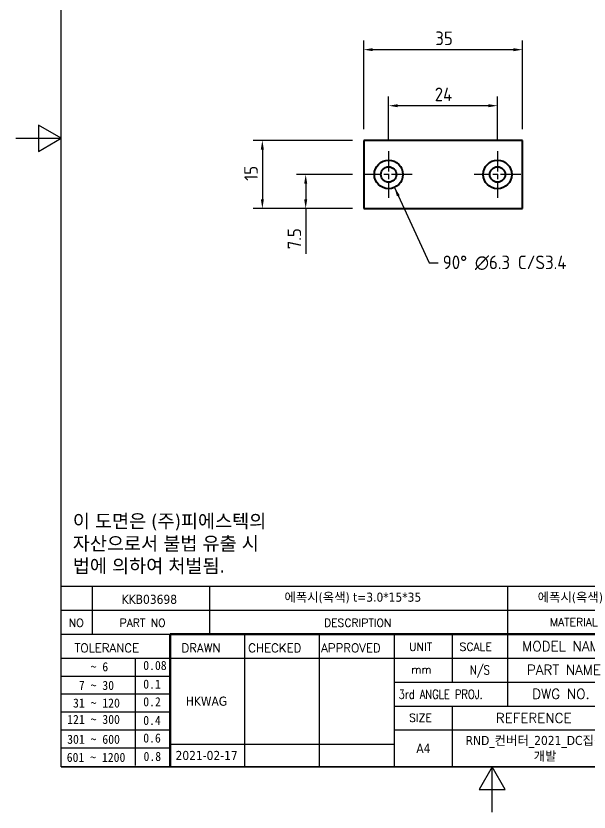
# Model space of a CAD drawing. Header units: millimetres. Extents: x 0 to 210, y 0 to 297.
# Drawn here: x 0 to 126.4, y 0 to 175.5 of the extents above; entities that cross this region are included whole.
import ezdxf
from ezdxf.enums import TextEntityAlignment as Align

# ---------------------------------------------------------------- set-up
doc = ezdxf.new("R2010")
doc.units = ezdxf.units.MM
doc.linetypes.add('CHAIN', pattern=[0.35429999999999995, 0.2362, -0.0295, 0.0591, -0.0295])
doc.layers.get('0').update_dxf_attribs({"color": 3, "lineweight": 25})
for name, color, linetype, lineweight in [('가시적인 것(ISO)', 3, 'Continuous', 40), ('경계(ISO)', 7, 'Continuous', 25), ('기호(ISO)', 5, 'Continuous', 25), ('제목(ISO)', 5, 'Continuous', 50), ('중심 표식(ISO)', 1, 'Continuous', 25), ('치수(ISO)', 2, 'Continuous', 25), ('해치(ISO)', 7, 'Continuous', 18)]:
    doc.layers.add(name, color=color, linetype=linetype, lineweight=lineweight)
doc.styles.add('HAN_291', font='')
doc.styles.add('HAN_370', font='', dxfattribs={"width": 2})
doc.styles.add('RC_284', font='ROMANC.shx')
doc.styles.add('RC_287', font='ROMANC.shx')
doc.styles.add('RC_292', font='ROMANC.shx')
doc.styles.add('ROMANT_294', font='romant.shx')
doc.styles.add('문자 텍스트_PSTEK_POSCO', font='isocp.shx')
doc.styles.add('치수 텍스트_PSTEK_POSCO', font='isocp.shx')
doc.styles.add('텍스트 스타일198', font='tahoma.ttf')
doc.styles.add('텍스트 스타일333', font='ROMANC.shx', dxfattribs={"width": 0.800000011920929})
doc.styles.get('HAN_291').set_extended_font_data('GulimChe')
doc.styles.get('HAN_370').set_extended_font_data('GulimChe')
doc.dimstyles.new('치수_PSTEK_POSCO', dxfattribs={"dimtxt": 3, "dimasz": 2, "dimexe": 2, "dimexo": 2.5, "dimgap": 1, "dimtad": 1, "dimrnd": 1e-08, "dimdsep": 46, "dimtxsty": '치수 텍스트_PSTEK_POSCO', "dimcen": 0.09, "dimdle": 10, "dimclrd": 7, "dimclre": 7, "dimclrt": 2, "dimadec": 1, "dimazin": 2, "dimtfac": 1, "dimtmove": 0, "dimatfit": 3, "dimfxl": 0, "dimtolj": 1, "dimlwd": -1, "dimlwe": -1, "dimarcsym": 0})
doc.dimstyles.new('치수_PSTEK_POSCO$7', dxfattribs={"dimtxt": 3, "dimasz": 2, "dimexe": 2, "dimexo": 2.5, "dimgap": 1, "dimtad": 1, "dimrnd": 1e-08, "dimdsep": 46, "dimtxsty": '치수 텍스트_PSTEK_POSCO', "dimcen": 0.09, "dimdle": 10, "dimclrd": 7, "dimclre": 7, "dimclrt": 2, "dimadec": 1, "dimazin": 2, "dimtfac": 1, "dimtmove": 0, "dimatfit": 3, "dimfxl": 0, "dimtolj": 1, "dimlwd": -1, "dimlwe": -1, "dimarcsym": 0})

# ---------------------------------------------------------------- blocks, each defined once
blk = doc.blocks.new('경계 Default Border')
at = {"layer": '경계(ISO)', "flags": 128}
for points in [[(10, 10), (10, 287.0000076293945), (200, 287.0000076293945), (200, 10), (10, 10)], [(0, 148.5000038146973), (10, 148.5000038146973), (5, 151.3867473602295), (5, 145.6132507324219), (10, 148.5000038146973)], [(105, 0), (105, 10), (102.1132469177246, 5), (107.8867530822754, 5), (105, 10)]]:
    blk.add_lwpolyline(points, dxfattribs=at)
blk = doc.blocks.new('제목 블록 PSTEK')
for color, points in [(252, [(317.2195697678507, 17.0593801673321), (322.0326348870767, 21.62682475217465), (322.2781991042243, 21.94392121864296), (317.0471853425802, 16.97985676345368), (318.7512090904202, 16.1899260703855), (316.0018030350395, 12.71868385740789), (316.3356552234328, 13.00206718743325), (318.9235935156908, 16.2694494742633)]), (5, [(321.6183518841322, 17.4193704504104), (319.5281351041078, 18.24969419629727), (322.4505835294948, 22.02344462252142), (317.2195697678507, 17.0593801673321), (318.9235935156908, 16.2694494742633), (316.1741874603099, 12.79820726128571)]), (1, [(324.4839107253602, 19.60711530335299), (325.2419748254881, 19.60711530335299), (325.2419748254881, 20.25857663940324), (321.2266040451076, 20.25857663940324), (321.2266040451076, 19.60711530335299), (321.9846681452406, 19.60711530335299), (321.9846681452406, 15.3430047401139), (324.4839107253602, 15.3430047401139)]), (252, [(321.9846681452406, 19.60711530335299), (321.4042753185749, 19.60711530335299), (321.4042753185749, 19.45905590879572), (321.9846681452406, 19.45905590879572)]), (252, [(324.6615819988275, 19.45905590879572), (325.4196460989604, 19.45905590879572), (325.4196460989604, 20.11051724484596), (325.2419748254881, 20.11051724484596), (325.2419748254881, 19.60711530335299), (324.4839107253602, 19.60711530335299), (324.4839107253602, 15.3430047401139), (322.1623394187076, 15.3430047401139), (322.1623394187076, 15.19494534555726), (324.6615819988275, 15.19494534555726)]), (1, [(329.2277337269622, 20.25857663940324), (325.65654113025, 20.25857663940324), (325.65654113025, 15.3430047401139), (329.3580259941756, 15.3430047401139), (329.3580259941756, 15.9944660761648), (328.1137701654877, 15.9944660761648), (328.1137701654877, 17.56360607323003), (329.2277337269622, 17.56360607323003), (329.2277337269622, 18.25543873810179), (328.1137701654877, 18.25543873810179), (328.1137701654877, 19.60711530335299), (329.2277337269622, 19.60711530335299)]), (252, [(328.2914414389548, 19.45905590879572), (329.4054050004294, 19.45905590879572), (329.4054050004294, 20.11051724484596), (329.2277337269622, 20.11051724484596), (329.2277337269622, 19.60711530335299), (328.1137701654877, 19.60711530335299), (328.1137701654877, 18.25543873810179), (328.2914414389548, 18.25543873810179)]), (1, [(332.3312149849806, 20.25857663940324), (329.8592894925411, 20.25857663940324), (329.8592894925411, 15.3430047401139), (332.3312149849806, 15.3430047401139), (332.3312149849806, 17.4318630164523), (333.0701931098801, 15.3430047401139), (335.4855464857051, 15.3430047401139), (334.2514536401189, 19.30614745124769), (335.4379594596742, 20.25857663940324), (334.3071782107978, 20.25857663940324), (332.3312149849806, 18.99741471888304)]), (252, [(332.5088862584528, 20.1105172448466), (332.3312149849806, 20.1105172448466), (332.3312149849806, 18.99741471888368), (332.5088862584528, 19.11081371413894)]), (252, [(335.6156307331414, 20.11051724484596), (335.2535118015555, 20.11051724484596), (334.2514536401189, 19.30614745124769), (335.4855464857051, 15.3430047401139), (333.1954852176545, 15.3430047401139), (333.2478643833523, 15.19494534555726), (335.6632177591723, 15.19494534555726), (334.4291249135862, 19.15808805669106)]), (252, [(328.2914414389548, 17.41554667867274), (329.4054050004294, 17.41554667867274), (329.4054050004294, 18.10737934354514), (329.2277337269622, 18.10737934354514), (329.2277337269622, 17.56360607323003), (328.1137701654877, 17.56360607323003), (328.1137701654877, 15.9944660761648), (328.2914414389548, 15.9944660761648)]), (252, [(329.5356972676428, 15.8464066816075), (329.3580259941756, 15.8464066816075), (329.3580259941756, 15.3430047401139), (325.8342124037171, 15.3430047401139), (325.8342124037171, 15.19494534555726), (329.5356972676428, 15.19494534555726)]), (252, [(332.5088862584528, 16.92964231796647), (332.3312149849806, 17.43186301645164), (332.3312149849806, 15.3430047401139), (330.0369607660135, 15.3430047401139), (330.0369607660135, 15.19494534555726), (332.5088862584528, 15.19494534555726)])]:
    blk.add_hatch(color=color).paths.add_polyline_path(points)
h = blk.add_hatch(color=1)
edge = h.paths.add_edge_path(flags=0)
edge.add_line((314.2242174273352, 19.60711530335299), (314.2242174273352, 17.00126995915134))
edge.add_line((314.2242174273352, 17.00126995915134), (314.3485873187598, 17.00126995915134))
edge.add_arc((314.3485873187598, 17.6527312952023), 0.6514613360509371, 270, 360)
edge.add_line((315.0000486548106, 17.6527312952023), (315.0000486548106, 18.95565396730211))
edge.add_arc((314.3485873187598, 18.95565396730212), 0.6514613360508712, 0, 90)
edge.add_line((314.3485873187598, 19.60711530335299), (314.2242174273352, 19.60711530335299))
edge = h.paths.add_edge_path()
edge.add_arc((314.9847713324306, 18.28938669179658), 1.969189947606664, 269.9999999999959, 450)
edge.add_line((314.9847713324306, 20.25857663940318), (311.7664314776902, 20.25857663940324))
edge.add_line((311.7664314776902, 20.25857663940324), (311.7664314776902, 15.3430047401139))
edge.add_line((311.7664314776902, 15.3430047401139), (314.2242174273352, 15.3430047401139))
edge.add_line((314.2242174273352, 15.3430047401139), (314.2242174273352, 16.32019674418991))
edge.add_line((314.2242174273352, 16.32019674418991), (314.9847713324307, 16.32019674418991))
h = blk.add_hatch(color=252)
edge = h.paths.add_edge_path()
edge.add_arc((314.9847713324309, 18.28938669179657), 1.969189947606666, 270, 406.8278729790604)
edge.add_arc((315.1624426058984, 18.1413272972396), 1.969189947606962, -90, 53.560984836317004, ccw=False)
edge.add_line((315.1624426058984, 16.17213734963263), (314.4018887008024, 16.17213734963263))
edge.add_line((314.4018887008024, 16.17213734963263), (314.4018887008024, 15.19494534555726))
edge.add_line((314.4018887008024, 15.19494534555726), (311.9441027511573, 15.19494534555726))
edge.add_line((311.9441027511573, 15.19494534555726), (311.9441027511573, 15.3430047401139))
edge.add_line((311.9441027511573, 15.3430047401139), (314.2242174273352, 15.3430047401139))
edge.add_line((314.2242174273352, 15.3430047401139), (314.2242174273352, 16.32019674418991))
edge.add_line((314.2242174273352, 16.32019674418991), (314.9847713324309, 16.32019674418991))
h = blk.add_hatch(color=252)
edge = h.paths.add_edge_path()
edge.add_line((314.4018887008024, 19.45905590879572), (314.5262585922315, 19.45905590879572))
edge.add_arc((314.5262585922314, 18.80759457274939), 0.6514613360463194, 60.4189348879147, 90.00000000000318, ccw=False)
edge.add_arc((314.3485873187602, 18.95565396730057), 0.6514613360524251, 39.96992292766206, 90.00000000009999)
edge.add_line((314.3485873187591, 19.60711530335307), (314.2242174273352, 19.60711530335298))
edge.add_line((314.2242174273352, 19.60711530335299), (314.2242174273352, 17.00126995915134))
edge.add_line((314.2242174273352, 17.00126995915134), (314.3485873187591, 17.00126995915134))
edge.add_arc((314.3485873187568, 17.652731295233), 0.6514613360816299, 270.0000000002, 274.6930825552478)
edge.add_line((314.4018887008024, 17.0034541317032), (314.4018887008024, 19.45905590879572))
at = {"layer": '해치(ISO)', "true_color": 0x27d1fc}
h = blk.add_hatch(color=140, dxfattribs=at)
edge = h.paths.add_edge_path()
edge.add_ellipse((330.3660919371412, 20.15576403068321), major_axis=(9.100907360794343, 0), ratio=0.4069904968023172, start_angle=301.3098473703837, end_angle=507.7436900681698)
edge.add_ellipse((331.5340919371412, 20.4634168429492), major_axis=(-9.82350664112931, 0), ratio=0.3942600559756514, start_angle=111.51207141178469, end_angle=334.47025347086895, ccw=False)
edge.add_line((335.1363447531188, 16.8601935978785), (335.0955236905705, 16.99119398620872))
at = {"color": 180}
for p, q in [((182.475792979055, 11.79100474011392), (182.4757929790549, 51.56524660363496)), ((182.4757929790549, 51.56524660363496), (372.4757929537551, 51.56524660363496)), ((189.2651435055721, 51.56524660363496), (189.2651435055722, 41.00524660363494)), ((215.2152739891528, 41.00524660363494), (215.2152739891528, 51.56524660363496)), ((280.8758854511282, 51.56524660363496), (280.8758854511282, 41.00524660363494)), ((310.0881549537552, 51.56524660363496), (310.0881549537553, 41.00524660363494)), ((316.9044520275131, 51.56524660363496), (316.9044520275127, 41.00524660363494)), ((338.4566026226726, 51.56524660363496), (338.4566026226727, 41.00524660363494)), ((372.4757929537551, 51.56524660363496), (372.4757929537551, 11.79100474011389)), ((182.475792979055, 46.2852466036349), (372.4757929537551, 46.28524660363492)), ((182.475792979055, 41.00524660363493), (206.451475290024, 41.00524660363493)), ((222.9401812389276, 11.79100474011392), (222.9401812389276, 41.00524660363494)), ((239.4288871878316, 11.79100474011392), (239.4288871878316, 41.00524660363494)), ((255.9175931367356, 11.79100474011392), (255.9175931367356, 41.00524660363494)), ((268.6918866058747, 41.00524660363494), (268.6918866058747, 30.44524660363498)), ((280.8758854511282, 41.00524660363494), (280.8758854511282, 25.16524660363502)), ((310.088154953755, 41.00524660363494), (310.088154953755, 11.79100474011392)), ((182.475792979055, 35.72524660363497), (206.451475290024, 35.72524660363497)), ((198.8621818849491, 12.02524660363491), (198.8621818849491, 35.72524660363497)), ((206.451475290024, 35.72524660363497), (372.4757929537551, 35.72524660363497)), ((182.475792979055, 31.77524660363492), (206.451475290024, 31.77524660363492)), ((255.917593136736, 30.44524660363498), (372.4757929537552, 30.44524660363501)), ((182.475792979055, 27.82524660363487), (206.451475290024, 27.82524660363487)), ((255.9175931367359, 25.16524660363502), (372.4757929537552, 25.165246603635)), ((268.6918866058744, 25.16524660363502), (268.6918866058744, 11.79100474011392)), ((182.475792979055, 23.87524660363505), (206.451475290024, 23.87524660363505)), ((182.475792979055, 19.92524660363478), (206.451475290024, 19.92524660363478)), ((255.9175931367359, 19.88524660363481), (310.0881549537553, 19.88524660363481)), ((182.475792979055, 15.97524660363496), (206.451475290024, 15.97524660363496)), ((206.451475290024, 16.74100474011396), (255.9175931367359, 16.74100474011396)), ((182.475792979055, 11.79100474011392), (372.4757929537551, 11.79100474011389))]:
    blk.add_line(p, q, dxfattribs=at)
at = {"color": 7, "lineweight": 50}
for p, q in [((206.4514752900237, 11.79100474011392), (206.4514752900237, 41.00524660363494)), ((206.451475290024, 41.00524660363494), (372.4757929537551, 41.00524660363496))]:
    blk.add_line(p, q, dxfattribs=at)
at = {"color": 7}
for p, q in [((322.2781991042243, 21.94392121864296), (317.0471853425802, 16.97985676345368)), ((322.4505835294948, 22.02344462252142), (317.2195697678507, 17.0593801673321)), ((317.2195697678507, 17.0593801673321), (322.0326348870767, 21.62682475217465)), ((319.5281351041078, 18.24969419629727), (322.4505835294948, 22.02344462252142)), ((322.0326348870767, 21.62682475217465), (322.2781991042243, 21.94392121864296)), ((311.7664314776902, 20.25900474011391), (311.7664314776902, 15.34300474011391)), ((314.9847713324309, 20.25857663940324), (311.7664314776902, 20.25857663940324)), ((314.9847713324309, 20.25857663940324), (311.7664314776902, 20.25857663940324)), ((311.7664314776902, 20.25857663940324), (311.7664314776902, 15.3430047401139)), ((314.2242174273352, 17.00126995915134), (314.2242174273352, 19.60711530335299)), ((314.2242174273352, 19.60711530335299), (314.3485873187591, 19.60711530335299)), ((314.3485873187591, 19.60711530335299), (314.2242174273352, 19.60711530335299)), ((314.2242174273352, 19.60711530335299), (314.2242174273352, 17.00126995915134)), ((314.2242174273352, 17.00126995915134), (314.2242174273352, 19.60711530335299)), ((314.2242174273352, 19.60711530335299), (314.3485873187591, 19.60711530335299)), ((314.4018887008024, 19.45905590879572), (314.5262585922314, 19.45905590879572)), ((314.4018887008024, 17.0034541317032), (314.4018887008024, 19.45905590879572)), ((325.2419748254881, 20.25857663940324), (321.2266040451076, 20.25857663940324)), ((321.2266040451076, 20.25857663940324), (321.2266040451076, 19.60711530335299)), ((325.2419748254881, 20.25857663940324), (321.2266040451076, 20.25857663940324)), ((321.2266040451076, 20.25857663940324), (321.2266040451076, 19.60711530335299)), ((321.2266040451076, 19.60711530335299), (321.9846681452406, 19.60711530335299)), ((321.2266040451076, 19.60711530335299), (321.9846681452406, 19.60711530335299)), ((321.4042753185749, 19.60711530335299), (321.4042753185749, 19.45905590879572)), ((321.9846681452406, 19.60711530335299), (321.4042753185749, 19.60711530335299)), ((321.4042753185749, 19.45905590879572), (321.9846681452406, 19.45905590879572)), ((321.9846681452406, 19.60711530335299), (321.9846681452406, 15.3430047401139)), ((321.9846681452406, 19.45905590879572), (321.9846681452406, 19.60711530335299)), ((321.9846681452406, 19.60711530335299), (321.9846681452406, 15.3430047401139)), ((324.4839107253602, 19.60711530335299), (325.2419748254881, 19.60711530335299)), ((324.4839107253602, 15.3430047401139), (324.4839107253602, 19.60711530335299)), ((325.2419748254881, 19.60711530335299), (324.4839107253602, 19.60711530335299)), ((324.4839107253602, 19.60711530335299), (324.4839107253602, 15.3430047401139)), ((324.4839107253602, 19.60711530335299), (325.2419748254881, 19.60711530335299)), ((324.4839107253602, 15.3430047401139), (324.4839107253602, 19.60711530335299)), ((324.6615819988275, 19.45905590879572), (325.4196460989604, 19.45905590879572)), ((324.6615819988275, 15.19494534555726), (324.6615819988275, 19.45905590879572)), ((325.2419748254881, 19.60711530335299), (325.2419748254881, 20.25857663940324)), ((325.2419748254881, 19.60711530335299), (325.2419748254881, 20.25857663940324)), ((325.4196460989604, 20.11051724484596), (325.2419748254881, 20.11051724484596)), ((325.2419748254881, 20.11051724484596), (325.2419748254881, 19.60711530335299)), ((325.4196460989604, 19.45905590879572), (325.4196460989604, 20.11051724484596)), ((329.2277337269622, 20.25857663940324), (325.65654113025, 20.25857663940324)), ((325.65654113025, 20.25857663940324), (325.65654113025, 15.3430047401139)), ((325.65654113025, 20.25857663940324), (325.65654113025, 15.3430047401139)), ((329.2277337269622, 20.25857663940324), (325.65654113025, 20.25857663940324)), ((328.1137701654877, 18.25543873810179), (328.1137701654877, 19.60711530335299)), ((328.1137701654877, 19.60711530335299), (329.2277337269622, 19.60711530335299)), ((329.2277337269622, 19.60711530335299), (328.1137701654877, 19.60711530335299)), ((328.1137701654877, 19.60711530335299), (328.1137701654877, 18.25543873810179)), ((328.1137701654877, 18.25543873810179), (328.1137701654877, 19.60711530335299)), ((328.1137701654877, 19.60711530335299), (329.2277337269622, 19.60711530335299)), ((328.2914414389548, 18.25543873810179), (328.2914414389548, 19.45905590879572)), ((328.2914414389548, 19.45905590879572), (329.4054050004294, 19.45905590879572)), ((329.2277337269622, 19.60711530335299), (329.2277337269622, 20.25857663940324)), ((329.2277337269622, 19.60711530335299), (329.2277337269622, 20.25857663940324)), ((329.4054050004294, 20.11051724484596), (329.2277337269622, 20.11051724484596)), ((329.2277337269622, 20.11051724484596), (329.2277337269622, 19.60711530335299)), ((329.4054050004294, 19.45905590879572), (329.4054050004294, 20.11051724484596)), ((332.3312149849806, 20.25857663940324), (329.8592894925411, 20.25857663940324)), ((329.8592894925411, 20.25857663940324), (329.8592894925411, 15.3430047401139)), ((329.8592894925411, 20.25857663940324), (329.8592894925411, 15.3430047401139)), ((332.3312149849806, 20.25857663940324), (329.8592894925411, 20.25857663940324)), ((334.3071782107978, 20.25857663940324), (332.3312149849806, 18.99741471888304)), ((332.3312149849806, 18.99741471888304), (332.3312149849806, 20.25857663940324)), ((334.3071782107978, 20.25857663940324), (332.3312149849806, 18.99741471888304)), ((332.3312149849806, 18.99741471888304), (332.3312149849806, 20.25857663940324)), ((332.5088862584528, 20.1105172448466), (332.3312149849806, 20.1105172448466)), ((332.3312149849806, 20.1105172448466), (332.3312149849806, 18.99741471888368)), ((332.5088862584528, 19.11081371413894), (332.5088862584528, 20.1105172448466)), ((334.2514536401189, 19.30614745124769), (335.4379594596742, 20.25857663940324)), ((334.2514536401189, 19.30614745124769), (335.4379594596742, 20.25857663940324)), ((335.2535118015555, 20.11051724484596), (334.2514536401189, 19.30614745124769)), ((335.4855464857051, 15.3430047401139), (334.2514536401189, 19.30614745124769)), ((334.2514536401189, 19.30614745124769), (335.4855464857051, 15.3430047401139)), ((335.4855464857051, 15.3430047401139), (334.2514536401189, 19.30614745124769)), ((335.4379594596742, 20.25857663940324), (334.3071782107978, 20.25857663940324)), ((335.4379594596742, 20.25857663940324), (334.3071782107978, 20.25857663940324)), ((334.4291249135862, 19.15808805669104), (335.6156307331414, 20.11051724484596)), ((335.6156307331414, 20.11051724484596), (335.2535118015555, 20.11051724484596)), ((315.0000486548106, 18.95565396730275), (315.0000486548106, 17.65273129520161)), ((315.0000486548106, 18.95565396730275), (315.0000486548106, 17.65273129520161)), ((321.6183518841322, 17.4193704504104), (319.5281351041078, 18.24969419629727)), ((329.2277337269622, 18.25543873810179), (328.1137701654877, 18.25543873810179)), ((328.1137701654877, 18.25543873810179), (328.2914414389548, 18.25543873810179)), ((329.2277337269622, 18.25543873810179), (328.1137701654877, 18.25543873810179)), ((328.1137701654877, 17.56360607323003), (329.2277337269622, 17.56360607323003)), ((328.1137701654877, 15.9944660761648), (328.1137701654877, 17.56360607323003)), ((329.2277337269622, 17.56360607323003), (328.1137701654877, 17.56360607323003)), ((328.1137701654877, 17.56360607323003), (328.1137701654877, 15.9944660761648)), ((328.1137701654877, 17.56360607323003), (329.2277337269622, 17.56360607323003)), ((328.1137701654877, 15.9944660761648), (328.1137701654877, 17.56360607323003)), ((329.2277337269622, 17.56360607323003), (329.2277337269622, 18.25543873810179)), ((329.2277337269622, 17.56360607323003), (329.2277337269622, 18.25543873810179)), ((329.4054050004294, 18.10737934354514), (329.2277337269622, 18.10737934354514)), ((329.2277337269622, 18.10737934354514), (329.2277337269622, 17.56360607323003)), ((329.4054050004294, 17.41554667867274), (329.4054050004294, 18.10737934354514)), ((332.3312149849806, 18.99741471888368), (332.5088862584528, 19.11081371413894)), ((335.6632177591723, 15.19494534555726), (334.4291249135862, 19.15808805669104)), ((345.0447381189468, 17.50375595811051), (344.9867755289346, 17.689895936919)), ((314.3485873187591, 17.00126995915134), (314.2242174273352, 17.00126995915134)), ((314.2242174273352, 17.00126995915134), (314.3485873187591, 17.00126995915134)), ((314.3485873187591, 17.00126995915134), (314.2242174273352, 17.00126995915134)), ((314.2242174273352, 16.32019674418991), (314.9847713324309, 16.32019674418991)), ((314.2242174273352, 15.3430047401139), (314.2242174273352, 16.32019674418991)), ((314.9847713324309, 16.32019674418991), (314.2242174273352, 16.32019674418991)), ((314.2242174273352, 16.32019674418991), (314.2242174273352, 15.3430047401139)), ((314.2242174273352, 16.32019674418991), (314.9847713324309, 16.32019674418991)), ((314.2242174273352, 15.3430047401139), (314.2242174273352, 16.32019674418991)), ((314.4018887008024, 16.17213734963263), (315.162442605898, 16.17213734963263)), ((314.4018887008024, 15.19494534555726), (314.4018887008024, 16.17213734963263)), ((318.7512090904202, 16.1899260703855), (316.0018030350395, 12.71868385740789)), ((316.1741874603099, 12.79820726128571), (321.6183518841322, 17.4193704504104)), ((318.9235935156908, 16.2694494742633), (316.1741874603099, 12.79820726128571)), ((316.3356552234328, 13.00206718743325), (318.9235935156908, 16.2694494742633)), ((317.0471853425802, 16.97985676345368), (318.7512090904202, 16.1899260703855)), ((318.9235935156908, 16.2694494742633), (317.2195697678507, 17.0593801673321)), ((317.2195697678507, 17.0593801673321), (318.9235935156908, 16.2694494742633)), ((329.3580259941756, 15.9944660761648), (328.1137701654877, 15.9944660761648)), ((328.1137701654877, 15.9944660761648), (328.2914414389548, 15.9944660761648)), ((329.3580259941756, 15.9944660761648), (328.1137701654877, 15.9944660761648)), ((328.2914414389548, 15.9944660761648), (328.2914414389548, 17.41554667867274)), ((328.2914414389548, 17.41554667867274), (329.4054050004294, 17.41554667867274)), ((329.3580259941756, 15.3430047401139), (329.3580259941756, 15.9944660761648)), ((329.3580259941756, 15.3430047401139), (329.3580259941756, 15.9944660761648)), ((329.5356972676428, 15.8464066816075), (329.3580259941756, 15.8464066816075)), ((329.3580259941756, 15.8464066816075), (329.3580259941756, 15.3430047401139)), ((329.5356972676428, 15.19494534555726), (329.5356972676428, 15.8464066816075)), ((332.3312149849806, 17.4318630164523), (333.0701931098801, 15.3430047401139)), ((332.3312149849806, 15.3430047401139), (332.3312149849806, 17.4318630164523)), ((332.5088862584528, 16.92964231796647), (332.3312149849806, 17.43186301645164)), ((332.3312149849806, 17.43186301645164), (332.3312149849806, 15.3430047401139)), ((332.3312149849806, 17.4318630164523), (333.0701931098801, 15.3430047401139)), ((332.3312149849806, 15.3430047401139), (332.3312149849806, 17.4318630164523)), ((332.5088862584528, 15.19494534555726), (332.5088862584528, 16.92964231796647)), ((311.7664314776902, 15.3430047401139), (314.2242174273352, 15.3430047401139)), ((311.7664314776902, 15.3430047401139), (314.2242174273352, 15.3430047401139)), ((314.2242174273352, 15.3430047401139), (311.9441027511573, 15.3430047401139)), ((311.9441027511573, 15.3430047401139), (311.9441027511573, 15.19494534555726)), ((311.9441027511573, 15.19494534555726), (314.4018887008024, 15.19494534555726)), ((321.9846681452406, 15.3430047401139), (324.4839107253602, 15.3430047401139)), ((321.9846681452406, 15.3430047401139), (324.4839107253602, 15.3430047401139)), ((324.4839107253602, 15.3430047401139), (322.1623394187076, 15.3430047401139)), ((322.1623394187076, 15.3430047401139), (322.1623394187076, 15.19494534555726)), ((322.1623394187076, 15.19494534555726), (324.6615819988275, 15.19494534555726)), ((325.65654113025, 15.3430047401139), (329.3580259941756, 15.3430047401139)), ((325.65654113025, 15.3430047401139), (329.3580259941756, 15.3430047401139)), ((329.3580259941756, 15.3430047401139), (325.8342124037171, 15.3430047401139)), ((325.8342124037171, 15.3430047401139), (325.8342124037171, 15.19494534555726)), ((325.8342124037171, 15.19494534555726), (329.5356972676428, 15.19494534555726)), ((329.8592894925411, 15.3430047401139), (332.3312149849806, 15.3430047401139)), ((329.8592894925411, 15.3430047401139), (332.3312149849806, 15.3430047401139)), ((332.3312149849806, 15.3430047401139), (330.0369607660135, 15.3430047401139)), ((330.0369607660135, 15.3430047401139), (330.0369607660135, 15.19494534555726)), ((330.0369607660135, 15.19494534555726), (332.5088862584528, 15.19494534555726)), ((333.0701931098801, 15.3430047401139), (335.4855464857051, 15.3430047401139)), ((333.0701931098801, 15.3430047401139), (335.4855464857051, 15.3430047401139)), ((335.4855464857051, 15.3430047401139), (333.1954852176545, 15.3430047401139)), ((333.1954852176545, 15.3430047401139), (333.2478643833523, 15.19494534555726)), ((333.2478643833523, 15.19494534555726), (335.6632177591723, 15.19494534555726)), ((316.0018030350395, 12.71868385740789), (316.3356552234328, 13.00206718743325))]:
    blk.add_line(p, q, dxfattribs=at)
at = {"color": 5}
for p, q in [((322.4505835294948, 22.02344462252142), (317.2195697678507, 17.0593801673321)), ((319.5281351041078, 18.24969419629727), (322.4505835294948, 22.02344462252142)), ((321.6183518841322, 17.4193704504104), (319.5281351041078, 18.24969419629727)), ((316.1741874603099, 12.79820726128571), (321.6183518841322, 17.4193704504104)), ((318.9235935156908, 16.2694494742633), (316.1741874603099, 12.79820726128571)), ((317.2195697678507, 17.0593801673321), (318.9235935156908, 16.2694494742633))]:
    blk.add_line(p, q, dxfattribs=at)
at = {"color": 1}
for p, q in [((314.9847713324309, 20.25857663940324), (311.7664314776902, 20.25857663940324)), ((311.7664314776902, 20.25857663940324), (311.7664314776902, 15.3430047401139)), ((314.2242174273352, 17.00126995915134), (314.2242174273352, 19.60711530335299)), ((314.2242174273352, 19.60711530335299), (314.3485873187591, 19.60711530335299)), ((325.2419748254881, 20.25857663940324), (321.2266040451076, 20.25857663940324)), ((321.2266040451076, 20.25857663940324), (321.2266040451076, 19.60711530335299)), ((321.2266040451076, 19.60711530335299), (321.9846681452406, 19.60711530335299)), ((321.9846681452406, 19.60711530335299), (321.9846681452406, 15.3430047401139)), ((324.4839107253602, 19.60711530335299), (325.2419748254881, 19.60711530335299)), ((324.4839107253602, 15.3430047401139), (324.4839107253602, 19.60711530335299)), ((325.2419748254881, 19.60711530335299), (325.2419748254881, 20.25857663940324)), ((329.2277337269622, 20.25857663940324), (325.65654113025, 20.25857663940324)), ((325.65654113025, 20.25857663940324), (325.65654113025, 15.3430047401139)), ((328.1137701654877, 18.25543873810179), (328.1137701654877, 19.60711530335299)), ((328.1137701654877, 19.60711530335299), (329.2277337269622, 19.60711530335299)), ((329.2277337269622, 19.60711530335299), (329.2277337269622, 20.25857663940324)), ((332.3312149849806, 20.25857663940324), (329.8592894925411, 20.25857663940324)), ((329.8592894925411, 20.25857663940324), (329.8592894925411, 15.3430047401139)), ((334.3071782107978, 20.25857663940324), (332.3312149849806, 18.99741471888304)), ((332.3312149849806, 18.99741471888304), (332.3312149849806, 20.25857663940324)), ((334.2514536401189, 19.30614745124769), (335.4379594596742, 20.25857663940324)), ((335.4855464857051, 15.3430047401139), (334.2514536401189, 19.30614745124769)), ((335.4379594596742, 20.25857663940324), (334.3071782107978, 20.25857663940324)), ((315.0000486548106, 18.95565396730275), (315.0000486548106, 17.65273129520161)), ((329.2277337269622, 18.25543873810179), (328.1137701654877, 18.25543873810179)), ((328.1137701654877, 17.56360607323003), (329.2277337269622, 17.56360607323003)), ((328.1137701654877, 15.9944660761648), (328.1137701654877, 17.56360607323003)), ((329.2277337269622, 17.56360607323003), (329.2277337269622, 18.25543873810179)), ((314.3485873187591, 17.00126995915134), (314.2242174273352, 17.00126995915134)), ((314.2242174273352, 16.32019674418991), (314.9847713324309, 16.32019674418991)), ((314.2242174273352, 15.3430047401139), (314.2242174273352, 16.32019674418991)), ((329.3580259941756, 15.9944660761648), (328.1137701654877, 15.9944660761648)), ((329.3580259941756, 15.3430047401139), (329.3580259941756, 15.9944660761648)), ((332.3312149849806, 17.4318630164523), (333.0701931098801, 15.3430047401139)), ((332.3312149849806, 15.3430047401139), (332.3312149849806, 17.4318630164523)), ((311.7664314776902, 15.3430047401139), (314.2242174273352, 15.3430047401139)), ((321.9846681452406, 15.3430047401139), (324.4839107253602, 15.3430047401139)), ((325.65654113025, 15.3430047401139), (329.3580259941756, 15.3430047401139)), ((329.8592894925411, 15.3430047401139), (332.3312149849806, 15.3430047401139)), ((333.0701931098801, 15.3430047401139), (335.4855464857051, 15.3430047401139))]:
    blk.add_line(p, q, dxfattribs=at)
at = {"color": 7}
for centre, radius, start, end in [((314.3485873187598, 18.95565396730211), 0.6514613360508712, 0, 90), ((314.3485873187602, 18.95565396730057), 0.6514613360524251, 39.96992292766117, 90), ((314.3485873187598, 18.95565396730212), 0.6514613360508712, 0, 90), ((314.5262585922314, 18.80759457274939), 0.6514613360463193, 60.41893488791137, 90), ((314.9847713324309, 18.28938669179658), 1.969189947606665, 270, 90), ((314.9847713324309, 18.28938669179658), 1.969189947606665, 270, 90), ((314.9847713324307, 18.2893866917965), 1.969189947606594, 270, 46.82787297909833), ((315.1624426058984, 18.1413272972396), 1.969189947606961, 270, 53.56098483636067), ((314.3485873187597, 17.65273129520228), 0.6514613360509381, 270, 0), ((314.3485873187598, 17.6527312952023), 0.6514613360509381, 270, 0), ((314.3485873187568, 17.652731295233), 0.6514613360816299, 270, 274.6930825552478)]:
    blk.add_arc(centre, radius, start, end, dxfattribs=at)
at = {"color": 1}
for centre, radius, start, end in [((314.3485873187598, 18.95565396730211), 0.6514613360508712, 0, 90), ((314.9847713324309, 18.28938669179657), 1.969189947606665, 270, 90), ((314.3485873187598, 17.6527312952023), 0.6514613360509381, 270, 0)]:
    blk.add_arc(centre, radius, start, end, dxfattribs=at)
at = {"layer": '제목(ISO)', "lineweight": 18}
blk.add_line((182.475792979055, 35.72500474011393), (182.475792979055, 11.79100474011392), dxfattribs=at)
at = {"layer": '제목(ISO)'}
for p, q in [((322.2781991042243, 21.94392121864296), (317.0471853425802, 16.97985676345368)), ((322.4505835294948, 22.02344462252142), (317.2195697678507, 17.0593801673321)), ((317.2195697678507, 17.0593801673321), (322.0326348870767, 21.62682475217465)), ((319.5281351041078, 18.24969419629727), (322.4505835294948, 22.02344462252142)), ((322.0326348870767, 21.62682475217465), (322.2781991042243, 21.94392121864296)), ((314.9847713324306, 20.25857663940324), (311.7664314776902, 20.25857663940324)), ((311.7664314776902, 20.25857663940324), (311.7664314776902, 15.3430047401139)), ((314.2242174273352, 17.00126995915134), (314.2242174273352, 19.60711530335299)), ((314.2242174273352, 19.60711530335299), (314.3485873187598, 19.60711530335299)), ((314.3485873187591, 19.60711530335299), (314.2242174273352, 19.60711530335299)), ((314.2242174273352, 19.60711530335299), (314.2242174273352, 17.00126995915134)), ((314.4018887008024, 19.45905590879572), (314.5262585922314, 19.45905590879572)), ((314.4018887008024, 17.0034541317032), (314.4018887008024, 19.45905590879572)), ((325.2419748254881, 20.25857663940324), (321.2266040451076, 20.25857663940324)), ((321.2266040451076, 20.25857663940324), (321.2266040451076, 19.60711530335299)), ((321.2266040451076, 19.60711530335299), (321.9846681452406, 19.60711530335299)), ((321.9846681452406, 19.60711530335299), (321.4042753185749, 19.60711530335299)), ((321.4042753185749, 19.60711530335299), (321.4042753185749, 19.45905590879572)), ((321.4042753185749, 19.45905590879572), (321.9846681452406, 19.45905590879572)), ((321.9846681452406, 19.60711530335299), (321.9846681452406, 15.3430047401139)), ((321.9846681452406, 19.45905590879572), (321.9846681452406, 19.60711530335299)), ((324.4839107253602, 19.60711530335299), (325.2419748254881, 19.60711530335299)), ((324.4839107253602, 15.3430047401139), (324.4839107253602, 19.60711530335299)), ((325.2419748254881, 19.60711530335299), (324.4839107253602, 19.60711530335299)), ((324.4839107253602, 19.60711530335299), (324.4839107253602, 15.3430047401139)), ((324.6615819988275, 19.45905590879572), (325.4196460989604, 19.45905590879572)), ((324.6615819988275, 15.19494534555726), (324.6615819988275, 19.45905590879572)), ((325.2419748254881, 19.60711530335299), (325.2419748254881, 20.25857663940324)), ((325.4196460989604, 20.11051724484596), (325.2419748254881, 20.11051724484596)), ((325.2419748254881, 20.11051724484596), (325.2419748254881, 19.60711530335299)), ((325.4196460989604, 19.45905590879572), (325.4196460989604, 20.11051724484596)), ((329.2277337269622, 20.25857663940324), (325.65654113025, 20.25857663940324)), ((325.65654113025, 20.25857663940324), (325.65654113025, 15.3430047401139)), ((328.1137701654877, 18.25543873810179), (328.1137701654877, 19.60711530335299)), ((328.1137701654877, 19.60711530335299), (329.2277337269622, 19.60711530335299)), ((329.2277337269622, 19.60711530335299), (328.1137701654877, 19.60711530335299)), ((328.1137701654877, 19.60711530335299), (328.1137701654877, 18.25543873810179)), ((328.2914414389548, 19.45905590879572), (329.4054050004294, 19.45905590879572)), ((328.2914414389548, 18.25543873810179), (328.2914414389548, 19.45905590879572)), ((329.2277337269622, 19.60711530335299), (329.2277337269622, 20.25857663940324)), ((329.4054050004294, 20.11051724484596), (329.2277337269622, 20.11051724484596)), ((329.2277337269622, 20.11051724484596), (329.2277337269622, 19.60711530335299)), ((329.4054050004294, 19.45905590879572), (329.4054050004294, 20.11051724484596)), ((332.3312149849806, 20.25857663940324), (329.8592894925411, 20.25857663940324)), ((329.8592894925411, 20.25857663940324), (329.8592894925411, 15.3430047401139)), ((334.3071782107978, 20.25857663940324), (332.3312149849806, 18.99741471888304)), ((332.3312149849806, 18.99741471888304), (332.3312149849806, 20.25857663940324)), ((332.5088862584528, 20.1105172448466), (332.3312149849806, 20.1105172448466)), ((332.3312149849806, 20.1105172448466), (332.3312149849806, 18.99741471888368)), ((332.5088862584528, 19.11081371413894), (332.5088862584528, 20.1105172448466)), ((334.2514536401189, 19.30614745124769), (335.4379594596742, 20.25857663940324)), ((335.2535118015555, 20.11051724484596), (334.2514536401189, 19.30614745124769)), ((335.4855464857051, 15.3430047401139), (334.2514536401189, 19.30614745124769)), ((334.2514536401189, 19.30614745124769), (335.4855464857051, 15.3430047401139)), ((335.4379594596742, 20.25857663940324), (334.3071782107978, 20.25857663940324)), ((334.4291249135862, 19.15808805669106), (335.6156307331414, 20.11051724484596)), ((335.6156307331414, 20.11051724484596), (335.2535118015555, 20.11051724484596)), ((315.0000486548106, 18.95565396730211), (315.0000486548106, 17.6527312952023)), ((321.6183518841322, 17.4193704504104), (319.5281351041078, 18.24969419629727)), ((329.2277337269622, 18.25543873810179), (328.1137701654877, 18.25543873810179)), ((328.1137701654877, 18.25543873810179), (328.2914414389548, 18.25543873810179)), ((328.1137701654877, 15.9944660761648), (328.1137701654877, 17.56360607323003)), ((328.1137701654877, 17.56360607323003), (329.2277337269622, 17.56360607323003)), ((329.2277337269622, 17.56360607323003), (328.1137701654877, 17.56360607323003)), ((328.1137701654877, 17.56360607323003), (328.1137701654877, 15.9944660761648)), ((329.2277337269622, 17.56360607323003), (329.2277337269622, 18.25543873810179)), ((329.4054050004294, 18.10737934354514), (329.2277337269622, 18.10737934354514)), ((329.2277337269622, 18.10737934354514), (329.2277337269622, 17.56360607323003)), ((329.4054050004294, 17.41554667867274), (329.4054050004294, 18.10737934354514)), ((332.3312149849806, 18.99741471888368), (332.5088862584528, 19.11081371413894)), ((335.6632177591723, 15.19494534555726), (334.4291249135862, 19.15808805669106)), ((314.3485873187598, 17.00126995915134), (314.2242174273352, 17.00126995915134)), ((314.2242174273352, 17.00126995915134), (314.3485873187591, 17.00126995915134)), ((314.2242174273352, 15.3430047401139), (314.2242174273352, 16.32019674418991)), ((314.2242174273352, 16.32019674418991), (314.9847713324307, 16.32019674418991)), ((314.9847713324309, 16.32019674418991), (314.2242174273352, 16.32019674418991)), ((314.2242174273352, 16.32019674418991), (314.2242174273352, 15.3430047401139)), ((314.4018887008024, 15.19494534555726), (314.4018887008024, 16.17213734963263)), ((314.4018887008024, 16.17213734963263), (315.1624426058984, 16.17213734963263)), ((318.7512090904202, 16.1899260703855), (316.0018030350395, 12.71868385740789)), ((316.1741874603099, 12.79820726128571), (321.6183518841322, 17.4193704504104)), ((318.9235935156908, 16.2694494742633), (316.1741874603099, 12.79820726128571)), ((316.3356552234328, 13.00206718743325), (318.9235935156908, 16.2694494742633)), ((317.0471853425802, 16.97985676345368), (318.7512090904202, 16.1899260703855)), ((317.2195697678507, 17.0593801673321), (318.9235935156908, 16.2694494742633)), ((318.9235935156908, 16.2694494742633), (317.2195697678507, 17.0593801673321)), ((329.3580259941756, 15.9944660761648), (328.1137701654877, 15.9944660761648)), ((328.1137701654877, 15.9944660761648), (328.2914414389548, 15.9944660761648)), ((328.2914414389548, 17.41554667867274), (329.4054050004294, 17.41554667867274)), ((328.2914414389548, 15.9944660761648), (328.2914414389548, 17.41554667867274)), ((329.3580259941756, 15.3430047401139), (329.3580259941756, 15.9944660761648)), ((329.5356972676428, 15.8464066816075), (329.3580259941756, 15.8464066816075)), ((329.3580259941756, 15.8464066816075), (329.3580259941756, 15.3430047401139)), ((329.5356972676428, 15.19494534555726), (329.5356972676428, 15.8464066816075)), ((332.3312149849806, 15.3430047401139), (332.3312149849806, 17.4318630164523)), ((332.3312149849806, 17.4318630164523), (333.0701931098801, 15.3430047401139)), ((332.5088862584528, 16.92964231796647), (332.3312149849806, 17.43186301645164)), ((332.3312149849806, 17.43186301645164), (332.3312149849806, 15.3430047401139)), ((332.5088862584528, 15.19494534555726), (332.5088862584528, 16.92964231796647)), ((311.7664314776902, 15.3430047401139), (314.2242174273352, 15.3430047401139)), ((314.2242174273352, 15.3430047401139), (311.9441027511573, 15.3430047401139)), ((311.9441027511573, 15.3430047401139), (311.9441027511573, 15.19494534555726)), ((311.9441027511573, 15.19494534555726), (314.4018887008024, 15.19494534555726)), ((321.9846681452406, 15.3430047401139), (324.4839107253602, 15.3430047401139)), ((324.4839107253602, 15.3430047401139), (322.1623394187076, 15.3430047401139)), ((322.1623394187076, 15.3430047401139), (322.1623394187076, 15.19494534555726)), ((322.1623394187076, 15.19494534555726), (324.6615819988275, 15.19494534555726)), ((325.65654113025, 15.3430047401139), (329.3580259941756, 15.3430047401139)), ((329.3580259941756, 15.3430047401139), (325.8342124037171, 15.3430047401139)), ((325.8342124037171, 15.3430047401139), (325.8342124037171, 15.19494534555726)), ((325.8342124037171, 15.19494534555726), (329.5356972676428, 15.19494534555726)), ((329.8592894925411, 15.3430047401139), (332.3312149849806, 15.3430047401139)), ((332.3312149849806, 15.3430047401139), (330.0369607660135, 15.3430047401139)), ((330.0369607660135, 15.3430047401139), (330.0369607660135, 15.19494534555726)), ((330.0369607660135, 15.19494534555726), (332.5088862584528, 15.19494534555726)), ((333.0701931098801, 15.3430047401139), (335.4855464857051, 15.3430047401139)), ((335.4855464857051, 15.3430047401139), (333.1954852176545, 15.3430047401139)), ((333.1954852176545, 15.3430047401139), (333.2478643833523, 15.19494534555726)), ((333.2478643833523, 15.19494534555726), (335.6632177591723, 15.19494534555726)), ((316.0018030350395, 12.71868385740789), (316.3356552234328, 13.00206718743325))]:
    blk.add_line(p, q, dxfattribs=at)
at = {"layer": '제목(ISO)', "color": 4}
blk.add_line((335.1363447531188, 16.8601935978785), (335.0955236905705, 16.99119398620872), dxfattribs=at)
at = {"layer": '제목(ISO)'}
for centre, radius, start, end in [((314.3485873187598, 18.95565396730212), 0.6514613360508712, 0, 90), ((314.3485873187602, 18.95565396730057), 0.6514613360524251, 39.96992292766117, 90), ((314.5262585922314, 18.80759457274939), 0.6514613360463193, 60.41893488791137, 90), ((314.9847713324306, 18.28938669179658), 1.969189947606664, 46.82787297909431, 90), ((314.9847713324307, 18.2893866917965), 1.969189947606594, 270, 46.82787297909833), ((314.9847713324309, 18.28938669179657), 1.969189947606666, 270, 46.8278729790603), ((315.1624426058984, 18.1413272972396), 1.969189947606962, 270, 53.56098483631701), ((314.3485873187598, 17.6527312952023), 0.6514613360509371, 270, 0), ((314.3485873187568, 17.652731295233), 0.6514613360816299, 270, 274.6930825552478)]:
    blk.add_arc(centre, radius, start, end, dxfattribs=at)
at = {"layer": '제목(ISO)', "color": 4}
for centre, major_axis, ratio, start_param, end_param in [((331.5340919371412, 20.4634168429492), (9.82350664112931, 0), 0.3942600559756514, 5.087845455444478, 8.97919982663645), ((330.3660919371412, 20.15576403068321), (9.100907360794343, 0), 0.4069904968023172, 5.258848905294775, 8.861799147915196)]:
    blk.add_ellipse(centre, major_axis=major_axis, ratio=ratio, start_param=start_param, end_param=end_param, dxfattribs=at)
at = {"color": 2}
for s, height, style, p in [('NO', 1.742399930953979, 'RC_284', (184.135398793432, 42.62317362549192)), ('PART NO', 1.742399930953979, 'RC_284', (195.3359407378685, 42.62317362549192)), ('DESCRIPTION', 1.742399930953979, 'RC_284', (240.4025565652523, 42.62317362549192)), ("Q'TY", 1.742399930953979, 'RC_284', (310.1440786515383, 42.62317362549192)), ('COLOR/FINISH', 1.742399930953979, 'RC_284', (317.7725341324144, 42.62317362549192)), ('REMARK', 1.742399930953979, 'RC_284', (348.346649953877, 42.62317362549192)), (' TOLERANCE', 1.899999976158142, 'RC_287', (184.0872874387979, 37.00893196870329)), ('DRAWN', 1.899999976158142, 'RC_287', (208.9766620976279, 37.00893196870329)), ('CHECKED', 1.899999976158142, 'RC_287', (223.6856844514997, 37.00893196870329)), ('APPROVED', 1.899999976158142, 'RC_287', (239.7795453577791, 37.00893196870329)), ('UNIT', 1.742399930953979, 'RC_284', (259.1652673287452, 37.34317362549218)), ('SCALE', 1.742399930953979, 'RC_284', (270.2934779252897, 37.34317362549218)), ('MODEL NAME', 2.178000062704086, 'RC_292', (284.096330289083, 37.25462520371384)), ('    ~ 6', 2.000000029802322, 'HAN_291', (183.7721304966814, 32.8176515608431)), ('0.08', 2.000000029802322, 'HAN_291', (200.5467345600617, 33.09873600004101)), ('mm', 1.742399930953979, 'RC_284', (259.6505418159997, 32.3543089683787)), ('PART NAME', 2.178000062704086, 'RC_292', (285.1416959765849, 32.03045329421792)), ('  7 ~ 30', 2.000000029802322, 'HAN_291', (183.7721304966814, 28.70538114822415)), ('0.1', 2.000000029802322, 'HAN_291', (200.5467345600617, 28.98646558742206)), (' DWG NO.', 2.178000062704086, 'RC_292', (284.8124284083233, 26.75045329421772)), (' 31 ~ 120', 2.000000029802322, 'HAN_291', (183.7721304966814, 24.82628181916237)), ('0.2', 2.000000029802322, 'HAN_291', (200.5467345600617, 25.10736625836028)), ('121 ~ 300', 2.000000029802322, 'HAN_291', (183.7721304966814, 21.21401206133254)), ('0.4', 2.000000029802322, 'HAN_291', (200.5467345600617, 20.99509650053045)), ('SIZE', 1.742399930953979, 'RC_284', (259.1652673287452, 21.69497768947366)), ('REFERENCE', 2.178000062704086, 'RC_292', (278.2741065029841, 21.43214925458022)), ('301 ~ 600', 2.000000029802322, 'HAN_291', (183.7721304966814, 16.83491273227077)), ('0.6', 2.000000029802322, 'HAN_291', (200.5467345600617, 17.11599717146868)), ('601 ~ 1200', 2.000000029802322, 'HAN_291', (183.6802025156883, 12.84759660881125)), ('0.8', 2.000000029802322, 'HAN_291', (200.6097246063884, 13.05732192299702))]:
    blk.add_text(s, height=height, dxfattribs=dict(at, style=style)).set_placement(p)
at = {"color": 2, "style": 'RC_284'}
blk.add_text('MATERIAL', height=1.742399930953979, dxfattribs=at).set_placement((295.4820202024417, 43.64524660363492), align=Align.MIDDLE_CENTER)
at = {"color": 7, "style": '텍스트 스타일333', "width": 0.7999999523162842}
blk.add_text('N/S', height=2.000000029802322, dxfattribs=at).set_placement((274.7838860285014, 33.08524660363496), align=Align.MIDDLE_CENTER)
at = {"color": 2, "style": '텍스트 스타일333', "width": 0.7999999523162842}
blk.add_text('3rd ANGLE PROJ.', height=2.000000029802322, dxfattribs=at).set_placement((256.8430306642954, 26.76148381654429))
at = {"color": 7, "style": 'ROMANT_294'}
for s, p in [('POWER', (342.82727231297, 20.97115304607566)), ('SYSTEM', (342.82727231297, 17.3284636719184)), ('TECHNOLOGY', (342.82727231297, 13.57194088644453))]:
    blk.add_text(s, height=2.700000107288361, dxfattribs=at).set_placement(p)
at = {"color": 7, "insert": (320.8519732224835, 14.21236326823155), "char_height": 1.400000005960464, "attachment_point": 1, "line_spacing_factor": 0.3319999873638153, "style": 'HAN_370'}
blk.add_mtext('\\fHY견고딕|b0|i0;\\H1.4000;피에스텍', dxfattribs=at)
at = {"layer": '제목(ISO)', "color": 7, "style": '텍스트 스타일198'}
for tag, p in [('부품_번호_001', (195.7843283186424, 47.68004260673702)), ('설명_001', (231.6775781208767, 48.15254984750509)), ('재질_001', (287.5148121100145, 48.155337874329)), ("3._Q'TY_001", (311.9032880305804, 47.90442725317898)), ('질량\\P3;_001', (350.3046145979153, 48.1643332325385)), ('제목_001', (337.2223155862142, 32.12933155161866)), ('부품_번호_001', (334.4435685718743, 26.8052465951949)), ('설계자_001', (209.9396160013646, 25.23446884679021)), ('프로젝트_001', (271.6304945365308, 16.57270180080504)), ('시트_크기_001', (260.7634369704525, 14.8381256569732)), ('작성_날짜_001', (207.6662781715662, 13.26600473167383)), ('프로젝트_002', (286.6403537393983, 13.14882256215354))]:
    blk.add_attdef(tag, p, '', height=2.000000029802322, dxfattribs=at)
for tag, p in [('4._COLOR', (327.6805273250926, 48.92524660363493)), ('1._MODEL_NAME', (341.233897335037, 38.36524660363497)), ('점검자', (231.1845342133799, 26.23312567187446)), ('엔지니어링_승인자', (247.673240162284, 26.23312567187446)), ('점검_날짜', (231.1845342133799, 14.26600474011394)), ('엔지니어링_승인_날짜', (247.6732401622839, 14.26600474011394))]:
    blk.add_attdef(tag, text='', height=2.000000029802322, dxfattribs=at).set_placement(p, align=Align.MIDDLE_CENTER)
blk = doc.blocks.new('*D22')
at = {"layer": 'Defpoints', "color": 0, "transparency": 16777216}
for p in [(82.17873717505852, 155.6671078243616), (82.17873717505852, 145.6671078243616), (106.1787371750585, 145.6671078243616)]:
    blk.add_point(p, dxfattribs=at)
at = {"layer": '치수(ISO)', "color": 7, "transparency": 16777216}
for p, q in [((82.17873717505852, 148.1671078243616), (82.17873717505852, 157.6671078243616)), ((106.1787371750585, 148.1671078243616), (106.1787371750585, 157.6671078243616)), ((104.1787371750585, 155.6671078243616), (84.17873717505852, 155.6671078243616))]:
    blk.add_line(p, q, dxfattribs=at)
for points in [[(84.17873717505852, 156.000441157695), (84.17873717505852, 155.3337744910283), (82.17873717505852, 155.6671078243616)], [(104.1787371750585, 156.000441157695), (104.1787371750585, 155.3337744910283), (106.1787371750585, 155.6671078243616)]]:
    blk.add_solid(points, dxfattribs=at)
at = {"layer": '치수(ISO)', "color": 2, "transparency": 16777216, "insert": (92.34064662387743, 158.1674030999522), "char_height": 3, "attachment_point": 4, "style": '치수 텍스트_PSTEK_POSCO'}
blk.add_mtext('\\A1;24', dxfattribs=at)
blk = doc.blocks.new('*D23')
at = {"layer": 'Defpoints', "color": 0, "transparency": 16777216}
for p in [(76.6787371750585, 168.0171078243616), (76.6787371750585, 148.0171078243616), (111.6787371750585, 148.0171078243616)]:
    blk.add_point(p, dxfattribs=at)
at = {"layer": '치수(ISO)', "color": 7, "transparency": 16777216}
for p, q in [((76.6787371750585, 150.5171078243616), (76.6787371750585, 170.0171078243616)), ((111.6787371750585, 150.5171078243616), (111.6787371750585, 170.0171078243616)), ((109.6787371750585, 168.0171078243616), (78.6787371750585, 168.0171078243616))]:
    blk.add_line(p, q, dxfattribs=at)
for points in [[(78.6787371750585, 168.350441157695), (78.6787371750585, 167.6837744910283), (76.6787371750585, 168.0171078243616)], [(109.6787371750585, 168.350441157695), (109.6787371750585, 167.6837744910283), (111.6787371750585, 168.0171078243616)]]:
    blk.add_solid(points, dxfattribs=at)
at = {"layer": '치수(ISO)', "color": 2, "transparency": 16777216, "insert": (92.46660514070254, 170.5171078243616), "char_height": 3, "attachment_point": 4, "style": '치수 텍스트_PSTEK_POSCO'}
blk.add_mtext('\\A1;35', dxfattribs=at)
blk = doc.blocks.new('*D24')
at = {"layer": 'Defpoints', "color": 0, "transparency": 16777216}
for p in [(63.88679560545443, 140.5171078243617), (76.6787371750585, 140.5171078243616), (76.6787371750585, 133.0171078243616)]:
    blk.add_point(p, dxfattribs=at)
at = {"layer": '치수(ISO)', "color": 7, "transparency": 16777216}
for p, q in [((74.1787371750585, 140.5171078243616), (61.88679560545443, 140.5171078243617)), ((63.88679560545443, 138.5171078243617), (63.88679560545443, 135.0171078243617)), ((74.1787371750585, 133.0171078243616), (61.88679560545443, 133.0171078243617)), ((63.88679560545443, 133.0171078243617), (63.88679560545443, 123.0290229667316))]:
    blk.add_line(p, q, dxfattribs=at)
for points in [[(63.5534622721211, 138.5171078243617), (64.22012893878777, 138.5171078243616), (63.88679560545443, 140.5171078243617)], [(63.5534622721211, 135.0171078243617), (64.22012893878777, 135.0171078243616), (63.88679560545443, 133.0171078243617)]]:
    blk.add_solid(points, dxfattribs=at)
at = {"layer": '치수(ISO)', "color": 2, "transparency": 16777216, "insert": (61.38679560545441, 124.0290229667316), "char_height": 3, "attachment_point": 4, "rotation": 90, "style": '치수 텍스트_PSTEK_POSCO'}
blk.add_mtext('\\A1;7.5', dxfattribs=at)
blk = doc.blocks.new('*D25')
at = {"layer": 'Defpoints', "color": 0, "transparency": 16777216}
for p in [(76.6787371750585, 148.0171078243616), (54.3311060862385, 133.0171078243617), (76.6787371750585, 133.0171078243616)]:
    blk.add_point(p, dxfattribs=at)
at = {"layer": '치수(ISO)', "color": 7, "transparency": 16777216}
for p, q in [((74.1787371750585, 148.0171078243616), (52.33110608623851, 148.0171078243617)), ((54.33110608623851, 146.0171078243617), (54.3311060862385, 135.0171078243617)), ((74.1787371750585, 133.0171078243616), (52.3311060862385, 133.0171078243617))]:
    blk.add_line(p, q, dxfattribs=at)
for points in [[(53.99777275290517, 146.0171078243617), (54.66443941957184, 146.0171078243617), (54.33110608623851, 148.0171078243617)], [(53.99777275290516, 135.0171078243617), (54.66443941957183, 135.0171078243617), (54.3311060862385, 133.0171078243617)]]:
    blk.add_solid(points, dxfattribs=at)
at = {"layer": '치수(ISO)', "color": 2, "transparency": 16777216, "insert": (51.83110608623848, 139.1049757900057), "char_height": 3, "attachment_point": 4, "rotation": 90, "style": '치수 텍스트_PSTEK_POSCO'}
blk.add_mtext('\\A1;15', dxfattribs=at)

msp = doc.modelspace()

# ---------------------------------------------------------------- linework, layer by layer
at = {"layer": '가시적인 것(ISO)'}
for p, q in [((111.6787371750585, 148.0171078243616), (76.6787371750585, 148.0171078243616)), ((76.6787371750585, 148.0171078243616), (76.6787371750585, 133.0171078243616)), ((111.6787371750585, 133.0171078243616), (111.6787371750585, 148.0171078243616)), ((76.6787371750585, 133.0171078243616), (111.6787371750585, 133.0171078243616))]:
    msp.add_line(p, q, dxfattribs=at)
for centre, radius in [((82.1787371750585, 140.5171078243616), 3.149999999999999), ((82.1787371750585, 140.5171078243616), 1.7), ((106.1787371750585, 140.5171078243616), 3.149999999999999), ((106.1787371750585, 140.5171078243616), 1.7)]:
    msp.add_circle(centre, radius, dxfattribs=at)
at = {"layer": '중심 표식(ISO)', "linetype": 'CHAIN', "ltscale": 19.05165100097656}
for p, q in [((82.17873717505852, 145.6671078243616), (82.17873717505852, 135.3671078243616)), ((106.1787371750585, 145.6671078243616), (106.1787371750585, 135.3671078243616)), ((87.32873717505852, 140.5171078243616), (77.02873717505851, 140.5171078243616)), ((111.3287371750585, 140.5171078243616), (101.0287371750585, 140.5171078243616))]:
    msp.add_line(p, q, dxfattribs=at)

# ---------------------------------------------------------------- block references
msp.add_blockref('경계 Default Border', (0, 0))
ref = msp.add_blockref('제목 블록 PSTEK', (-172.4757929537552, -1.791004740113895))
ref.add_attrib('설계자_001', 'HKWAG', (37.4638230476094, 23.44346410667632), dxfattribs={"layer": '제목(ISO)', "color": 7, "height": 2.000000029802322, "style": '텍스트 스타일198'})
ref.add_attrib('프로젝트_001', 'RND_컨버터_2021_DC집진기', (99.15470158277556, 14.78169706069115), dxfattribs={"layer": '제목(ISO)', "color": 7, "height": 2.000000029802322, "style": '텍스트 스타일198'})
ref.add_attrib('시트_크기_001', 'A4', (88.28764401669724, 13.04712091685931), dxfattribs={"layer": '제목(ISO)', "color": 7, "height": 2.000000029802322, "style": '텍스트 스타일198'})
ref.add_attrib("3._Q'TY_001", '12', (139.4274950768252, 46.11342251306508), dxfattribs={"layer": '제목(ISO)', "color": 7, "height": 2.000000029802322, "style": '텍스트 스타일198'})
ref.add_attrib('작성_날짜_001', '2021-02-17', (35.19048521781103, 11.47499999155994), dxfattribs={"layer": '제목(ISO)', "color": 7, "height": 2.000000029802322, "style": '텍스트 스타일198'})
ref.add_attrib('재질_001', '에폭시(옥색)', (115.0390191562594, 46.36433313421511), dxfattribs={"layer": '제목(ISO)', "color": 7, "height": 2.000000029802322, "style": '텍스트 스타일198'})
ref.add_attrib('부품_번호_001', 'KKB03698', (161.967775618119, 25.014241855081), dxfattribs={"layer": '제목(ISO)', "color": 7, "height": 2.000000029802322, "style": '텍스트 스타일198'})
ref.add_attrib('질량\\P3;_001', '0.002 kg', (177.8288216441601, 46.3733284924246), dxfattribs={"layer": '제목(ISO)', "color": 7, "height": 2.000000029802322, "style": '텍스트 스타일198'})
ref.add_attrib('설명_001', '에폭시(옥색) t=3.0*15*35', (59.20178516712154, 46.36154510739119), dxfattribs={"layer": '제목(ISO)', "color": 7, "height": 2.000000029802322, "style": '텍스트 스타일198'})
ref.add_attrib('부품_번호_001', 'KKB03698', (23.30853536488718, 45.88903786662313), dxfattribs={"layer": '제목(ISO)', "color": 7, "height": 2.000000029802322, "style": '텍스트 스타일198'})
ref.add_attrib('제목_001', '절연물', (164.7465226324591, 30.33832681150476), dxfattribs={"layer": '제목(ISO)', "color": 7, "height": 2.000000029802322, "style": '텍스트 스타일198'})
ref.add_attrib('프로젝트_002', '개발', (114.1645607856432, 11.35781782203964), dxfattribs={"layer": '제목(ISO)', "color": 7, "height": 2.000000029802322, "style": '텍스트 스타일198'})

# ---------------------------------------------------------------- texts
at = {"layer": '기호(ISO)', "color": 2, "insert": (94.11004934138356, 121.0478153208721), "char_height": 3.00000011920929, "width": 32.0234931141138, "attachment_point": 4, "line_spacing_factor": 0.5250000357627869, "style": '치수 텍스트_PSTEK_POSCO'}
msp.add_mtext('{90° \\fAIGDT|b0|i0;\\H3.0000;n\\fisocp|b0|i0;\\H3.0000;6.3 C/S3.4}', dxfattribs=at)
at = {"layer": '기호(ISO)', "color": 7, "insert": (12.5345017592702, 59.03223318725009), "char_height": 3.00000011920929, "width": 60.84077827472761, "attachment_point": 4, "line_spacing_factor": 0.9878842234611511, "style": '문자 텍스트_PSTEK_POSCO'}
msp.add_mtext('{\\fTahoma|b0|i0;\\H3.0000;이 도면은 (주)피에스텍의\\P자산으로서 불법 유출 시 \\P법에 의하여 처벌됨.}', dxfattribs=at)

# ---------------------------------------------------------------- dimensions: what is measured, and where the dimension line sits
at = {"layer": '치수(ISO)', "color": 7}
for base, p1, p2, angle, override, picture, middle in [((76.6787371750585, 168.0171078243616), (111.6787371750585, 148.0171078243616), (76.6787371750585, 148.0171078243616), 180, {"dimdec": 2, "dimtp": 0, "dimtm": -0, "dimtdec": 2, "dimtofl": 0, "dimatfit": 1}, '*D23', (94.1787371750585, 168.0171078243616)), ((82.17873717505852, 155.6671078243616), (106.1787371750585, 145.6671078243616), (82.17873717505852, 145.6671078243616), 180, {"dimdec": 2, "dimtp": 0, "dimtm": -0, "dimtdec": 2, "dimtofl": 0, "dimatfit": 1}, '*D22', (94.17873717505853, 155.6671078243616)), ((54.3311060862385, 133.0171078243617), (76.6787371750585, 148.0171078243616), (76.6787371750585, 133.0171078243616), 90, {"dimdec": 2, "dimtp": 0, "dimtm": -0, "dimtdec": 2, "dimtofl": 0, "dimatfit": 1}, '*D25', (54.33110608623848, 140.5171078243616)), ((63.88679560545443, 140.5171078243617), (76.6787371750585, 133.0171078243616), (76.6787371750585, 140.5171078243616), 270, {"dimdec": 2, "dimtp": 0, "dimtm": -0, "dimtdec": 2, "dimtofl": 0, "dimatfit": 2}, '*D24', (63.88679560545441, 126.1911550010876))]:
    dim = msp.add_linear_dim(base=base, p1=p1, p2=p2, angle=angle, dimstyle='치수_PSTEK_POSCO', override=override, dxfattribs=at)
    dim.commit()
    dim.dimension.update_dxf_attribs({"geometry": picture, "text_midpoint": middle, "dimtype": 160})

# ---------------------------------------------------------------- leaders
at = {"layer": '기호(ISO)', "color": 7, "annotation_type": 0, "has_hookline": 1, "hookline_direction": 0, "text_width": 30.16078396866642}
msp.add_leader([(83.46758069176913, 137.6428457643829), (91.11004934138356, 121.0478153208721), (93.11004934138356, 121.0478153208721)], dimstyle='치수_PSTEK_POSCO$7', override={"dimtad": 0}, dxfattribs=at)

doc.saveas('drawing.dxf')
